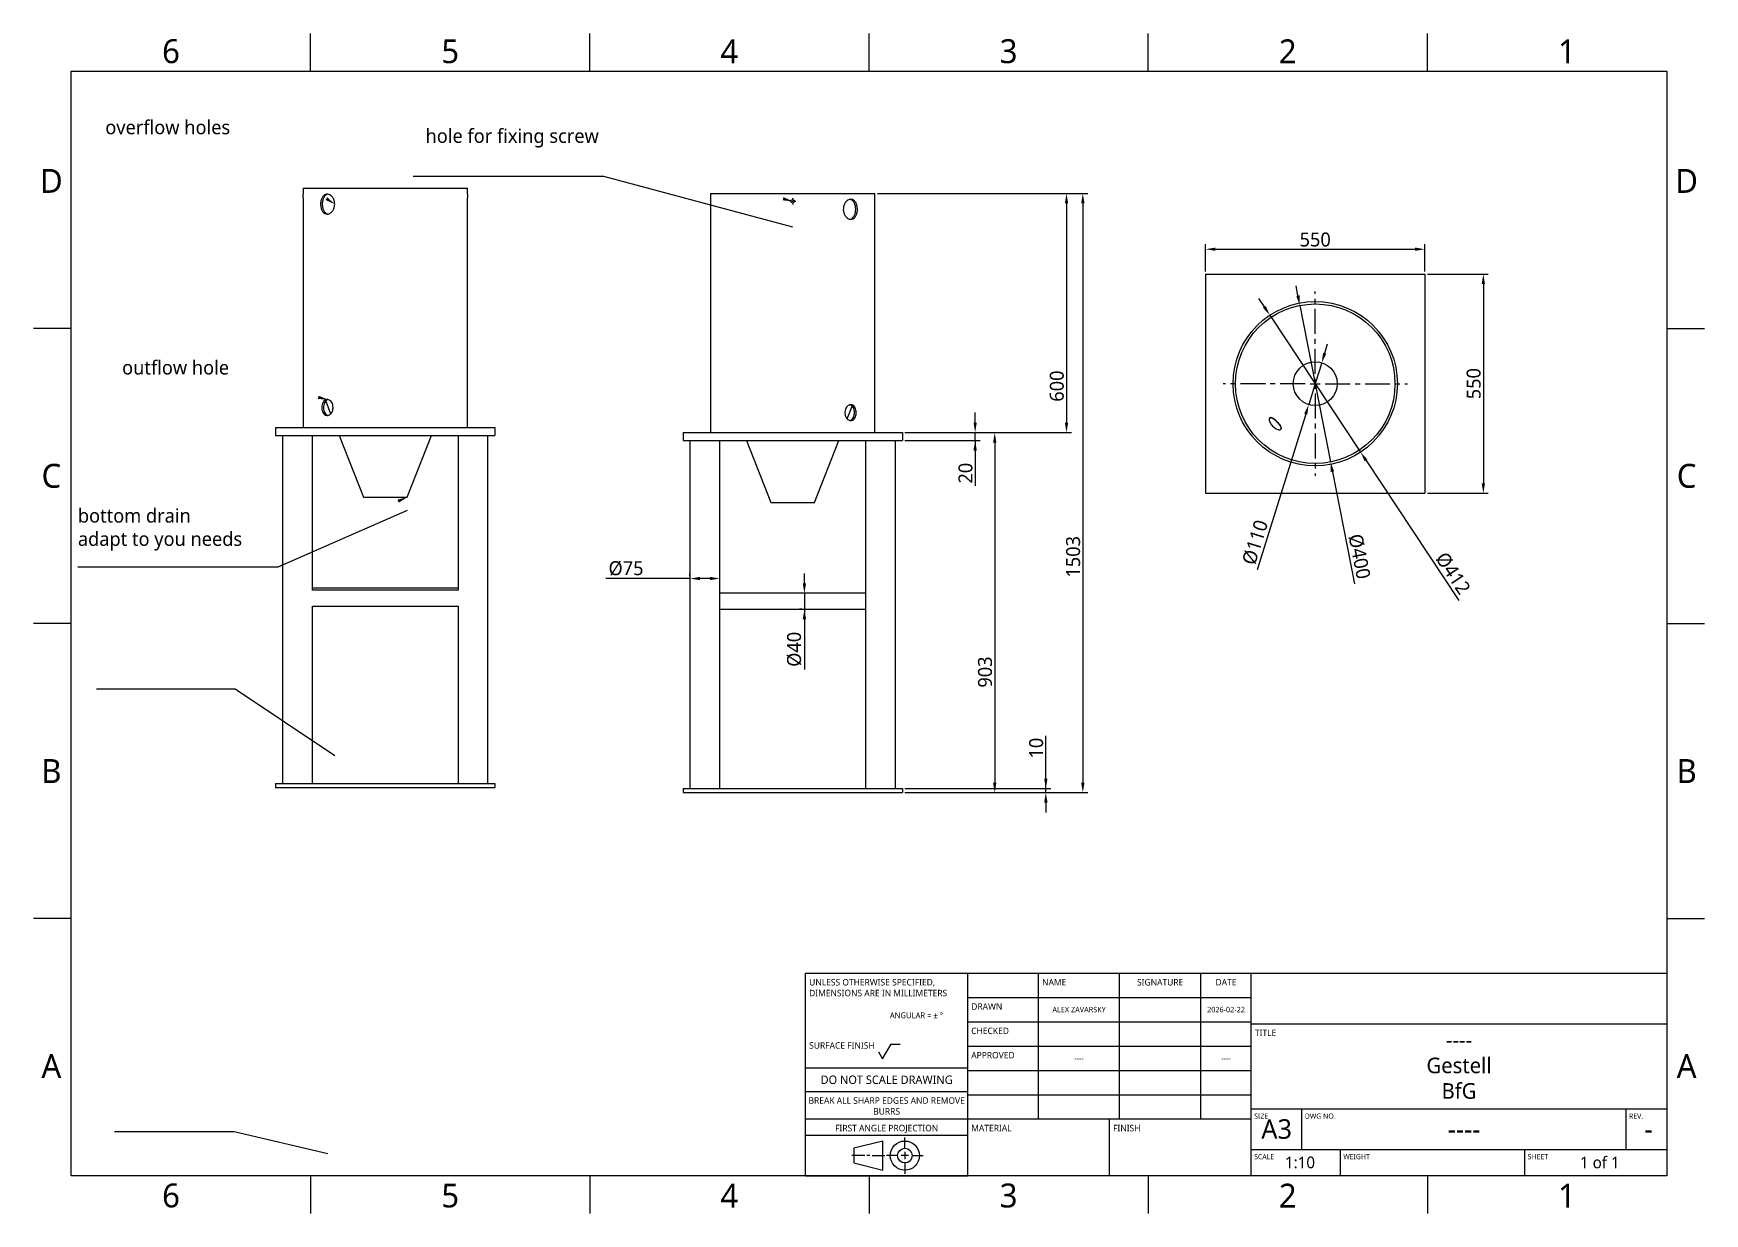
# Model space of a CAD drawing. Extents: x 1 to 420, y 0 to 296.
import ezdxf

# ---------------------------------------------------------------- set-up
doc = ezdxf.new("R2010")
doc.units = 0
doc.header["$LTSCALE"] = 12.7
doc.header["$MEASUREMENT"] = 0
doc.header["$PDMODE"] = 33
doc.header["$PDSIZE"] = 1
doc.linetypes.add('CENTER', pattern=[0.787402, 0.492126, -0.098425, 0.098425, -0.098425])
doc.layers.get('DEFPOINTS').update_dxf_attribs({"linetype": 'CONTINUOUS'})
for name, color, linetype in [('ANNOTATION_TEXT', 7, 'CONTINUOUS'), ('BORDER_FRAME', 7, 'CONTINUOUS'), ('BORDER_ZONES', 7, 'CONTINUOUS'), ('CENTERMARKS', 7, 'CONTINUOUS'), ('TITLE_BLOCK', 7, 'CONTINUOUS'), ('VISIBLE', 7, 'CONTINUOUS')]:
    doc.layers.add(name, color=color, linetype=linetype)
doc.styles.add('ONSHAPE-STANDARD', font='NotoSans-Regular.ttf')
doc.styles.add('ONSHAPE-STANDARD-DIMENSION', font='')
doc.styles.add('ONSHAPE-STANDARD-FIELDS', font='')
doc.styles.add('ONSHAPE-STANDARD-NOTESTYLE', font='NotoSans-Regular.ttf', dxfattribs={"height": 3.5})
doc.styles.get('ONSHAPE-STANDARD-DIMENSION').set_extended_font_data('Noto Sans')
doc.styles.get('ONSHAPE-STANDARD-FIELDS').set_extended_font_data('Noto Sans')
doc.dimstyles.new('ONSHAPE-ISO-25$0', dxfattribs={"dimtxt": 3.5, "dimasz": 2.5, "dimexe": 1.25, "dimexo": 0.625, "dimtad": 1, "dimtxsty": 'ONSHAPE-STANDARD-DIMENSION', "dimcen": 2.5, "dimclrd": 7, "dimclre": 7, "dimclrt": 7, "dimadec": 1, "dimazin": 3, "dimtfac": 1, "dimtmove": 0, "dimatfit": 3})
doc.dimstyles.new('ONSHAPE-ISO-25$3', dxfattribs={"dimtxt": 3.5, "dimasz": 2.5, "dimexe": 1.25, "dimexo": 0.625, "dimtad": 1, "dimtxsty": 'ONSHAPE-STANDARD-DIMENSION', "dimcen": 0, "dimclrd": 7, "dimclre": 7, "dimclrt": 7, "dimadec": 1, "dimazin": 3, "dimtfac": 1, "dimtmove": 0, "dimatfit": 3})

# ---------------------------------------------------------------- blocks, each defined once
blk = doc.blocks.new('*D1')
at = {"layer": 'ANNOTATION_TEXT', "color": 7}
for p, q in [((294.87, 236.77), (294.87, 243.62)), ((349.87, 236.77), (349.87, 243.62)), ((297.37, 242.37), (347.37, 242.37))]:
    blk.add_line(p, q, dxfattribs=at)
for points in [[(297.37, 242.79), (297.37, 241.96), (294.87, 242.37)], [(347.37, 241.96), (347.37, 242.79), (349.87, 242.37)]]:
    blk.add_solid(points, dxfattribs=at)
at = {"layer": 'DEFPOINTS', "color": 0}
for p in [(349.87, 242.37), (349.87, 242.37), (294.87, 236.15), (349.87, 236.15)]:
    blk.add_point(p, dxfattribs=at)
at = {"layer": 'ANNOTATION_TEXT', "color": 7, "insert": (322.37, 244.79), "char_height": 3.5, "attachment_point": 5, "style": 'ONSHAPE-STANDARD-DIMENSION'}
blk.add_mtext('550', dxfattribs=at)
blk = doc.blocks.new('*D2')
at = {"layer": 'ANNOTATION_TEXT', "color": 7}
for p, q in [((350.5, 236.15), (365.78, 236.15)), ((364.53, 233.65), (364.53, 183.65)), ((350.5, 181.15), (365.78, 181.15))]:
    blk.add_line(p, q, dxfattribs=at)
for points in [[(364.95, 233.65), (364.11, 233.65), (364.53, 236.15)], [(364.11, 183.65), (364.95, 183.65), (364.53, 181.15)]]:
    blk.add_solid(points, dxfattribs=at)
at = {"layer": 'DEFPOINTS', "color": 0}
for p in [(349.87, 236.15), (349.87, 181.15), (364.53, 181.15), (364.53, 181.15)]:
    blk.add_point(p, dxfattribs=at)
at = {"layer": 'ANNOTATION_TEXT', "color": 7, "insert": (362.11, 208.65), "char_height": 3.5, "attachment_point": 5, "rotation": 90, "style": 'ONSHAPE-STANDARD-DIMENSION'}
blk.add_mtext('550', dxfattribs=at)
blk = doc.blocks.new('*D3')
at = {"layer": 'ANNOTATION_TEXT', "color": 7}
for p, q in [((309.62, 227.91), (308.24, 229.99)), ((311, 225.82), (333.75, 191.47)), ((335.13, 189.39), (358.36, 154.31))]:
    blk.add_line(p, q, dxfattribs=at)
for points in [[(309.27, 227.68), (309.97, 228.14), (311, 225.82)], [(335.48, 189.62), (334.78, 189.16), (333.75, 191.47)]]:
    blk.add_solid(points, dxfattribs=at)
at = {"layer": 'DEFPOINTS', "color": 0}
for p in [(311, 225.82), (333.75, 191.47)]:
    blk.add_point(p, dxfattribs=at)
at = {"layer": 'ANNOTATION_TEXT', "color": 7, "insert": (356.9, 161.08), "char_height": 3.5, "attachment_point": 5, "rotation": 303.5146, "style": 'ONSHAPE-STANDARD-DIMENSION'}
blk.add_mtext('%%c412', dxfattribs=at)
blk = doc.blocks.new('*D4')
at = {"layer": 'ANNOTATION_TEXT', "color": 7}
for p, q in [((318.05, 230.73), (317.57, 233.18)), ((318.53, 228.28), (322.36, 208.71)), ((322.39, 208.59), (326.22, 189.02)), ((326.7, 186.57), (332.2, 158.49))]:
    blk.add_line(p, q, dxfattribs=at)
for points in [[(317.64, 230.65), (318.46, 230.81), (318.53, 228.28)], [(327.11, 186.65), (326.29, 186.49), (326.22, 189.02)]]:
    blk.add_solid(points, dxfattribs=at)
at = {"layer": 'DEFPOINTS', "color": 0}
for p in [(318.53, 228.28), (326.22, 189.02)]:
    blk.add_point(p, dxfattribs=at)
at = {"layer": 'ANNOTATION_TEXT', "color": 7, "insert": (333.44, 165.31), "char_height": 3.5, "attachment_point": 5, "rotation": 281.0861, "style": 'ONSHAPE-STANDARD-DIMENSION'}
blk.add_mtext('%%c400', dxfattribs=at)
blk = doc.blocks.new('*D5')
at = {"layer": 'ANNOTATION_TEXT', "color": 7}
for p, q in [((324.75, 216.29), (325.49, 218.67)), ((324.01, 213.9), (322.39, 208.71)), ((322.36, 208.59), (320.74, 203.4)), ((320, 201.01), (307.83, 161.94))]:
    blk.add_line(p, q, dxfattribs=at)
for points in [[(324.35, 216.41), (325.15, 216.16), (324.01, 213.9)], [(320.39, 200.89), (319.6, 201.13), (320.74, 203.4)]]:
    blk.add_solid(points, dxfattribs=at)
at = {"layer": 'DEFPOINTS', "color": 0}
for p in [(324.01, 213.9), (320.74, 203.4)]:
    blk.add_point(p, dxfattribs=at)
at = {"layer": 'ANNOTATION_TEXT', "color": 7, "insert": (307.34, 168.85), "char_height": 3.5, "attachment_point": 5, "rotation": 72.7096, "style": 'ONSHAPE-STANDARD-DIMENSION'}
blk.add_mtext('%%c110', dxfattribs=at)
blk = doc.blocks.new('*D6')
at = {"layer": 'ANNOTATION_TEXT', "color": 7}
for p, q in [((212.59, 256.38), (265.36, 256.38)), ((264.11, 253.88), (264.11, 108.58)), ((219.49, 106.08), (265.36, 106.08))]:
    blk.add_line(p, q, dxfattribs=at)
for points in [[(264.53, 253.88), (263.69, 253.88), (264.11, 256.38)], [(263.69, 108.58), (264.53, 108.58), (264.11, 106.08)]]:
    blk.add_solid(points, dxfattribs=at)
at = {"layer": 'DEFPOINTS', "color": 0}
for p in [(211.97, 256.38), (218.87, 106.08), (264.11, 106.08), (264.11, 106.08)]:
    blk.add_point(p, dxfattribs=at)
at = {"layer": 'ANNOTATION_TEXT', "color": 7, "insert": (261.69, 165.23), "char_height": 3.5, "attachment_point": 5, "rotation": 90, "style": 'ONSHAPE-STANDARD-DIMENSION'}
blk.add_mtext('1503', dxfattribs=at)
blk = doc.blocks.new('*D7')
at = {"layer": 'ANNOTATION_TEXT', "color": 7}
for p, q in [((254.84, 107.08), (254.84, 120.32)), ((254.84, 109.58), (254.84, 112.08)), ((219.49, 107.08), (256.09, 107.08)), ((219.49, 106.08), (256.09, 106.08)), ((254.84, 106.15), (254.84, 107.08)), ((254.84, 103.58), (254.84, 101.08))]:
    blk.add_line(p, q, dxfattribs=at)
for points in [[(254.42, 109.58), (255.26, 109.58), (254.84, 107.08)], [(255.26, 103.58), (254.42, 103.58), (254.84, 106.08)]]:
    blk.add_solid(points, dxfattribs=at)
at = {"layer": 'DEFPOINTS', "color": 0}
for p in [(218.87, 107.08), (218.87, 106.08), (254.84, 107.08), (254.84, 107.08)]:
    blk.add_point(p, dxfattribs=at)
at = {"layer": 'ANNOTATION_TEXT', "color": 7, "insert": (252.42, 117.24), "char_height": 3.5, "attachment_point": 5, "rotation": 90, "style": 'ONSHAPE-STANDARD-DIMENSION'}
blk.add_mtext('10', dxfattribs=at)
blk = doc.blocks.new('*D8')
at = {"layer": 'ANNOTATION_TEXT', "color": 7}
for p, q in [((219.49, 196.38), (243.27, 196.38)), ((242.02, 193.88), (242.02, 108.58)), ((219.49, 106.08), (243.27, 106.08))]:
    blk.add_line(p, q, dxfattribs=at)
for points in [[(242.44, 193.88), (241.61, 193.88), (242.02, 196.38)], [(241.61, 108.58), (242.44, 108.58), (242.02, 106.08)]]:
    blk.add_solid(points, dxfattribs=at)
at = {"layer": 'DEFPOINTS', "color": 0}
for p in [(218.87, 196.38), (218.87, 106.08), (242.02, 106.08), (242.02, 106.08)]:
    blk.add_point(p, dxfattribs=at)
at = {"layer": 'ANNOTATION_TEXT', "color": 7, "insert": (239.6, 136.33), "char_height": 3.5, "attachment_point": 5, "rotation": 90, "style": 'ONSHAPE-STANDARD-DIMENSION'}
blk.add_mtext('903', dxfattribs=at)
blk = doc.blocks.new('*D9')
at = {"layer": 'ANNOTATION_TEXT', "color": 7}
for p, q in [((237.11, 198.88), (237.11, 201.38)), ((219.49, 196.38), (238.36, 196.38)), ((219.49, 194.38), (238.36, 194.38)), ((237.11, 194.38), (237.11, 196.32)), ((237.11, 194.38), (237.11, 183.02)), ((237.11, 191.88), (237.11, 189.38))]:
    blk.add_line(p, q, dxfattribs=at)
for points in [[(236.7, 198.88), (237.53, 198.88), (237.11, 196.38)], [(237.53, 191.88), (236.7, 191.88), (237.11, 194.38)]]:
    blk.add_solid(points, dxfattribs=at)
at = {"layer": 'DEFPOINTS', "color": 0}
for p in [(218.87, 196.38), (218.87, 194.38), (237.11, 196.38), (237.11, 196.38)]:
    blk.add_point(p, dxfattribs=at)
at = {"layer": 'ANNOTATION_TEXT', "color": 7, "insert": (234.7, 186.2), "char_height": 3.5, "attachment_point": 5, "rotation": 90, "style": 'ONSHAPE-STANDARD-DIMENSION'}
blk.add_mtext('20', dxfattribs=at)
blk = doc.blocks.new('*D10')
at = {"layer": 'ANNOTATION_TEXT', "color": 7}
for p, q in [((165.62, 159.78), (144.55, 159.78)), ((165.62, 160.4), (165.62, 161.03)), ((170.62, 159.78), (168.12, 159.78)), ((173.12, 160.4), (173.12, 161.03))]:
    blk.add_line(p, q, dxfattribs=at)
for points in [[(168.12, 160.19), (168.12, 159.36), (165.62, 159.78)], [(170.62, 159.36), (170.62, 160.19), (173.12, 159.78)]]:
    blk.add_solid(points, dxfattribs=at)
at = {"layer": 'DEFPOINTS', "color": 0}
for p in [(165.62, 159.78), (165.62, 159.78), (165.62, 159.78), (173.12, 159.78)]:
    blk.add_point(p, dxfattribs=at)
at = {"layer": 'ANNOTATION_TEXT', "color": 7, "insert": (149.58, 162.3), "char_height": 3.5, "attachment_point": 5, "style": 'ONSHAPE-STANDARD-DIMENSION'}
blk.add_mtext('%%c75', dxfattribs=at)
blk = doc.blocks.new('*D11')
at = {"layer": 'ANNOTATION_TEXT', "color": 7}
for p, q in [((194.3, 158.58), (194.3, 161.08)), ((193.68, 156.08), (193.05, 156.08)), ((194.3, 156.08), (194.3, 152.08)), ((193.68, 152.08), (193.05, 152.08)), ((194.3, 152.08), (194.3, 136.97)), ((194.3, 149.58), (194.3, 147.08))]:
    blk.add_line(p, q, dxfattribs=at)
for points in [[(193.89, 158.58), (194.72, 158.58), (194.3, 156.08)], [(194.72, 149.58), (193.89, 149.58), (194.3, 152.08)]]:
    blk.add_solid(points, dxfattribs=at)
at = {"layer": 'DEFPOINTS', "color": 0}
for p in [(194.3, 156.08), (194.3, 152.08), (194.3, 152.08), (194.3, 152.08)]:
    blk.add_point(p, dxfattribs=at)
at = {"layer": 'ANNOTATION_TEXT', "color": 7, "insert": (191.78, 142.03), "char_height": 3.5, "attachment_point": 5, "rotation": 90, "style": 'ONSHAPE-STANDARD-DIMENSION'}
blk.add_mtext('%%c40', dxfattribs=at)
blk = doc.blocks.new('*D12')
at = {"layer": 'ANNOTATION_TEXT', "color": 7}
for p, q in [((212.59, 256.38), (261.27, 256.38)), ((260.02, 253.88), (260.02, 198.88)), ((219.49, 196.38), (261.27, 196.38))]:
    blk.add_line(p, q, dxfattribs=at)
for points in [[(260.44, 253.88), (259.6, 253.88), (260.02, 256.38)], [(259.6, 198.88), (260.44, 198.88), (260.02, 196.38)]]:
    blk.add_solid(points, dxfattribs=at)
at = {"layer": 'DEFPOINTS', "color": 0}
for p in [(211.97, 256.38), (218.87, 196.38), (260.02, 196.38), (260.02, 196.38)]:
    blk.add_point(p, dxfattribs=at)
at = {"layer": 'ANNOTATION_TEXT', "color": 7, "insert": (257.6, 208.04), "char_height": 3.5, "attachment_point": 5, "rotation": 90, "style": 'ONSHAPE-STANDARD-DIMENSION'}
blk.add_mtext('600', dxfattribs=at)

msp = doc.modelspace()

# ---------------------------------------------------------------- linework, layer by layer
at = {"layer": 'ANNOTATION_TEXT', "extrusion": (0, -0.72669, 0.686966)}
msp.add_lwpolyline([(76.5311, 167.8361), (51.5791, 192.204), (16.8002, 192.204)], dxfattribs=at)
at = {"layer": 'ANNOTATION_TEXT', "extrusion": (0, 0.157951, 0.987447)}
msp.add_lwpolyline([(-191.3679, -251.0295), (-144.0175, -263.9391), (-96.2304, -263.9391)], dxfattribs=at)
at = {"layer": 'ANNOTATION_TEXT', "extrusion": (0, -0.954931, 0.296829)}
msp.add_lwpolyline([(74.8521, 52.2924), (51.3065, 70.8361), (21.3364, 70.8361)], dxfattribs=at)
at = {"layer": 'ANNOTATION_TEXT', "extrusion": (0, -0.139251, -0.990257)}
msp.add_lwpolyline([(94.7221, -178.5647), (62.2752, -164.2021), (12.154, -164.2021)], dxfattribs=at)
at = {"layer": 'ANNOTATION_TEXT'}
for points in [[(74.6872, 255.4198), (76.5311, 253.6809), (74.2229, 254.7277)], [(189.0622, 255.4361), (191.3679, 254.3838), (188.8456, 254.6314)], [(72.5126, 205.6292), (74.8521, 204.6544), (72.3229, 204.8177)], [(92.2651, 179.5589), (94.7221, 180.1809), (92.5997, 178.7957)]]:
    msp.add_solid(points, dxfattribs=at)
at = {"layer": 'BORDER_FRAME'}
for p, q in [((10.5, 10), (10.5, 287)), ((10.5, 287), (410.5, 287)), ((410.5, 287), (410.5, 10)), ((410.5, 10), (10.5, 10))]:
    msp.add_line(p, q, dxfattribs=at)
at = {"layer": 'BORDER_ZONES'}
for p, q in [((70.5, 287), (70.5, 296.5)), ((140.5, 287), (140.5, 296.5)), ((210.5, 287), (210.5, 296.5)), ((280.5, 287), (280.5, 296.5)), ((350.5, 287), (350.5, 296.5)), ((10.5, 222.5), (1, 222.5)), ((410.5, 222.5), (420, 222.5)), ((10.5, 148.5), (1, 148.5)), ((410.5, 148.5), (420, 148.5)), ((10.5, 74.5), (1, 74.5)), ((410.5, 74.5), (420, 74.5)), ((70.5, 10), (70.5, 0.5)), ((140.5, 10), (140.5, 0.5)), ((210.5, 10), (210.5, 0.5)), ((280.5, 10), (280.5, 0.5)), ((350.5, 10), (350.5, 0.5))]:
    msp.add_line(p, q, dxfattribs=at)
at = {"layer": 'CENTERMARKS', "linetype": 'CENTER'}
for p, q in [((191.0529, 254.3838), (190.6029, 254.3838)), ((191.3679, 254.6988), (191.3679, 255.1488)), ((191.3679, 254.0688), (191.3679, 253.6188)), ((191.6829, 254.3838), (192.1329, 254.3838)), ((322.374, 211.1485), (322.374, 231.7485)), ((319.874, 208.6485), (299.274, 208.6485)), ((322.374, 206.1485), (322.374, 185.5485)), ((324.874, 208.6485), (345.474, 208.6485))]:
    msp.add_line(p, q, dxfattribs=at)
at = {"layer": 'CENTERMARKS', "linetype": 'CONTINUOUS'}
for p, q in [((191.2104, 254.3838), (191.5254, 254.3838)), ((191.3679, 254.2263), (191.3679, 254.5413)), ((322.374, 207.3985), (322.374, 209.8985)), ((321.124, 208.6485), (323.624, 208.6485))]:
    msp.add_line(p, q, dxfattribs=at)
at = {"layer": 'TITLE_BLOCK'}
for p, q in [((194.6, 10), (194.6, 60.8)), ((194.6, 60.8), (235.24, 60.8)), ((235.24, 10), (235.24, 60.8)), ((235.24, 60.8), (306.36, 60.8)), ((253.02, 24.224), (253.02, 60.8)), ((273.34, 24.224), (273.34, 60.8)), ((293.66, 24.224), (293.66, 60.8)), ((306.36, 10), (306.36, 60.8)), ((306.36, 60.8), (410.5, 60.8)), ((235.24, 54.704), (306.36, 54.704)), ((235.24, 48.608), (306.36, 48.608)), ((306.36, 48.1), (410.5, 48.1)), ((213.904, 39.3298), (216.0376, 43.0253)), ((216.0376, 43.0253), (218.2728, 43.0253)), ((235.24, 42.512), (306.36, 42.512)), ((212.888, 41.0896), (213.904, 39.3298)), ((194.6, 37.0256), (235.24, 37.0256)), ((235.24, 36.416), (306.36, 36.416)), ((194.6, 31.1328), (235.24, 31.1328)), ((235.24, 30.32), (306.36, 30.32)), ((306.36, 26.764), (410.5, 26.764)), ((319.06, 16.604), (319.06, 26.764)), ((400.34, 16.604), (400.34, 26.764)), ((194.6, 24.224), (235.24, 24.224)), ((235.24, 24.224), (306.36, 24.224)), ((270.8, 10), (270.8, 24.224)), ((194.6, 20.16), (235.24, 20.16)), ((214.0056, 18.697), (206.6904, 16.8682)), ((206.6904, 16.8682), (206.6904, 13.2106)), ((214.0056, 11.3818), (214.0056, 18.697)), ((219.492, 16.8682), (219.492, 19.6114)), ((209.4336, 15.0394), (206.2332, 15.0394)), ((206.6904, 13.2106), (214.0056, 11.3818)), ((210.7138, 15.0394), (209.9822, 15.0394)), ((211.2624, 15.0394), (214.4628, 15.0394)), ((217.6632, 15.0394), (214.92, 15.0394)), ((220.4064, 15.0394), (218.5776, 15.0394)), ((219.492, 15.9538), (219.492, 14.125)), ((219.492, 13.2106), (219.492, 10.4674)), ((221.3208, 15.0394), (224.064, 15.0394)), ((306.36, 16.604), (410.5, 16.604)), ((328.712, 10), (328.712, 16.604)), ((374.94, 10), (374.94, 16.604)), ((194.6, 10), (235.24, 10))]:
    msp.add_line(p, q, dxfattribs=at)
for radius in [3.6576, 1.8288]:
    msp.add_circle((219.492, 15.0394), radius, dxfattribs=at)
at = {"layer": 'VISIBLE'}
for p, q in [((68.6221, 257.6809), (68.6221, 256.1309)), ((68.6221, 257.6809), (109.8221, 257.6809)), ((109.8221, 256.1254), (109.8221, 257.6809)), ((170.7679, 256.3838), (170.7679, 196.3838)), ((170.7679, 256.3838), (211.9679, 256.3838)), ((211.9679, 196.3838), (211.9679, 256.3838)), ((68.6221, 255.2364), (68.6221, 197.6809)), ((109.8221, 197.6809), (109.8221, 255.2309)), ((74.6556, 251.1809), (74.8724, 251.1995)), ((294.874, 236.1485), (294.874, 181.1485)), ((294.874, 236.1485), (349.874, 236.1485)), ((349.874, 236.1485), (349.874, 181.1485)), ((301.7789, 209.0985), (301.774, 209.0985)), ((301.774, 208.1985), (301.7789, 208.1985)), ((74.2793, 204.2697), (75.526, 201.0893)), ((205.0637, 199.7915), (206.3139, 202.9807)), ((61.7221, 197.6809), (116.7221, 197.6809)), ((61.7221, 197.6809), (61.7221, 195.6809)), ((116.7221, 197.6809), (116.7221, 195.6809)), ((205.7184, 199.407), (205.9345, 199.3838)), ((61.7221, 195.6809), (116.7221, 195.6809)), ((63.4721, 195.6809), (63.4721, 108.3809)), ((70.9721, 156.8809), (70.9721, 195.6809)), ((77.6461, 195.6809), (83.7221, 180.1809)), ((94.7221, 180.1809), (100.7981, 195.6809)), ((107.4721, 195.6809), (107.4721, 156.8809)), ((114.9721, 108.3809), (114.9721, 195.6809)), ((163.8679, 196.3838), (218.8679, 196.3838)), ((163.8679, 196.3838), (163.8679, 194.3838)), ((163.8679, 194.3838), (218.8679, 194.3838)), ((165.6179, 194.3838), (165.6179, 107.0838)), ((173.1179, 107.0838), (173.1179, 194.3838)), ((179.7919, 194.3838), (185.8679, 178.8838)), ((196.8679, 178.8838), (202.9439, 194.3838)), ((209.6179, 194.3838), (209.6179, 107.0838)), ((217.1179, 107.0838), (217.1179, 194.3838)), ((218.8679, 196.3838), (218.8679, 194.3838)), ((306.1475, 195.9575), (306.1448, 195.9548)), ((306.4622, 195.5651), (306.4605, 195.5634)), ((83.7221, 180.1809), (94.7221, 180.1809)), ((294.874, 181.1485), (349.874, 181.1485)), ((185.8679, 178.8838), (196.8679, 178.8838)), ((107.4721, 157.3809), (70.9721, 157.3809)), ((107.4721, 156.8809), (70.9721, 156.8809)), ((209.6179, 156.0838), (173.1179, 156.0838)), ((70.9721, 108.3809), (70.9721, 152.8809)), ((70.9721, 152.8809), (107.4721, 152.8809)), ((107.4721, 152.8809), (107.4721, 108.3809)), ((173.1179, 152.0838), (209.6179, 152.0838)), ((61.7221, 108.3809), (116.7221, 108.3809)), ((61.7221, 108.3809), (61.7221, 107.3809)), ((61.7221, 107.3809), (116.7221, 107.3809)), ((116.7221, 108.3809), (116.7221, 107.3809)), ((163.8679, 107.0838), (218.8679, 107.0838)), ((163.8679, 107.0838), (163.8679, 106.0838)), ((163.8679, 106.0838), (218.8679, 106.0838)), ((218.8679, 107.0838), (218.8679, 106.0838))]:
    msp.add_line(p, q, dxfattribs=at)
for centre, radius in [((191.3679, 254.3838), 0.45), ((322.374, 208.6485), 20.6), ((322.374, 208.6485), 20), ((322.374, 208.6485), 5.5)]:
    msp.add_circle(centre, radius, dxfattribs=at)
for centre, radius, start, end in [((48.0242, 255.681), 20.6028, 358.748418, 1.251495), ((130.4168, 255.6809), 20.5996, 178.796196, 181.251748), ((205.9372, 253.577), 1.3068, 90.180257, 102.130267), ((75.1464, 203.5252), 1.1669, 104.605789, 138.908015), ((205.9365, 202.3426), 1.0413, 90.174462, 102.974938), ((74.6556, 201.7021), 1.0211, 270.010112, 282.311435), ((74.5755, 201.9822), 1.3121, 283.123533, 316.662362), ((206.0132, 200.6828), 1.3095, 223.308648, 256.990815)]:
    msp.add_arc(centre, radius, start, end, dxfattribs=at)
for points, knots in [([(74.6544, 256.1809), (74.598, 256.1815), (74.4433, 256.183), (73.8547, 255.9672), (73.4334, 255.4674), (73.1169, 254.7728), (72.9763, 253.962), (73.0067, 253.1258), (73.1932, 252.3507), (73.5798, 251.712), (73.9684, 251.281), (74.6506, 251.1801), (74.6554, 251.1809), (74.6556, 251.1809)], [0, 0, 0, 0, 0.05501194, 0.15066564, 0.25135169, 0.35892974, 0.47139212, 0.58482688, 0.69551508, 0.80083973, 0.89995239, 0.99534617, 1, 1, 1, 1]), ([(74.8134, 256.1518), (74.6503, 256.0949), (74.3046, 255.9743), (73.8501, 255.4633), (73.5468, 254.7752), (73.404, 253.9626), (73.4314, 253.1276), (73.6295, 252.3509), (73.969, 251.718), (74.4796, 251.2933), (74.749, 251.228), (74.8667, 251.1995)], [0, 0, 0, 0, 0.0980954, 0.20796662, 0.32540925, 0.44822235, 0.57208856, 0.69293338, 0.80791533, 0.91611497, 1, 1, 1, 1]), ([(76.5311, 253.6809), (76.5099, 253.9599), (76.4678, 254.5117), (76.1356, 255.2522), (75.672, 255.8196), (75.0731, 256.1524), (74.7822, 256.1722), (74.6544, 256.1809)], [0, 0, 0, 0, 0.22188703, 0.43899853, 0.64763237, 0.84519895, 1, 1, 1, 1]), ([(109.8221, 256.1309), (109.822, 256.1265), (109.8218, 256.1192), (109.8217, 256.1153), (109.8217, 256.1137)], [0, 0, 0, 0, 0.60382915, 1, 1, 1, 1]), ([(74.8724, 251.1995), (74.9927, 251.2274), (75.2707, 251.2918), (75.8393, 251.7061), (76.2572, 252.3181), (76.5105, 253.1093), (76.5247, 253.5026), (76.5311, 253.6809)], [0, 0, 0, 0, 0.15786007, 0.36491079, 0.58388577, 0.81125887, 1, 1, 1, 1]), ([(205.6626, 254.8547), (205.4892, 254.7973), (205.1207, 254.6755), (204.5965, 254.1702), (204.2194, 253.4832), (204.0339, 252.6664), (204.0705, 251.8256), (204.325, 251.0459), (204.7409, 250.4168), (205.3122, 249.9975), (205.5952, 249.9311), (205.7179, 249.9024)], [0, 0, 0, 0, 0.09916278, 0.2107474, 0.32821738, 0.44917281, 0.57063199, 0.69016465, 0.80581707, 0.91580798, 1, 1, 1, 1]), ([(207.1669, 252.3838), (207.1507, 252.6621), (207.1189, 253.2093), (206.8567, 253.9485), (206.4672, 254.5219), (205.9167, 254.8571), (205.6343, 254.8756), (205.5088, 254.8838)], [0, 0, 0, 0, 0.22567073, 0.4437673, 0.64982979, 0.84429435, 1, 1, 1, 1]), ([(205.7236, 249.9024), (205.8381, 249.9298), (206.1011, 249.9926), (206.6105, 250.41), (206.953, 251.0259), (207.1511, 251.8127), (207.162, 252.2049), (207.1669, 252.3838)], [0, 0, 0, 0, 0.15665317, 0.36010988, 0.57757374, 0.80731119, 1, 1, 1, 1]), ([(207.5944, 252.3838), (207.5781, 252.6622), (207.5461, 253.2096), (207.2827, 253.949), (206.8921, 254.5222), (206.3408, 254.8572), (206.0585, 254.8756), (205.9331, 254.8838)], [0, 0, 0, 0, 0.2256482, 0.44376463, 0.64986904, 0.84436625, 1, 1, 1, 1]), ([(205.9343, 249.8838), (206.1301, 249.9116), (206.5291, 249.9681), (207.0265, 250.4106), (207.3836, 251.0281), (207.5781, 251.8148), (207.5893, 252.2058), (207.5944, 252.3838)], [0, 0, 0, 0, 0.18876157, 0.38466301, 0.59398607, 0.81502296, 1, 1, 1, 1]), ([(205.7179, 249.9024), (205.82, 249.8933), (205.9304, 249.8836), (205.934, 249.8838), (205.9343, 249.8838)], [0, 0, 0, 0, 0.92530718, 1, 1, 1, 1]), ([(74.6547, 204.6809), (74.6089, 204.6813), (74.4836, 204.6824), (74.0091, 204.508), (73.6667, 204.1064), (73.4087, 203.5498), (73.2945, 202.9007), (73.3185, 202.2308), (73.4814, 201.6085), (73.7729, 201.1028), (74.1785, 200.7484), (74.499, 200.7031), (74.6558, 200.6809)], [0, 0, 0, 0, 0.05550963, 0.15183475, 0.25329021, 0.36139427, 0.47418208, 0.58798876, 0.69917101, 0.8050246, 0.90465011, 1, 1, 1, 1]), ([(74.267, 204.2922), (74.2185, 204.2367), (74.0945, 204.0948), (73.8255, 203.536), (73.7237, 202.9051), (73.7432, 202.2306), (73.9104, 201.6092), (74.186, 201.1048), (74.6044, 200.7731), (74.79, 200.7243), (74.8672, 200.704)], [0, 0, 0, 0, 0.08762791, 0.22418488, 0.36669125, 0.51047952, 0.65093265, 0.7846436, 0.91048393, 1, 1, 1, 1]), ([(76.1387, 202.6809), (76.1221, 202.9044), (76.0892, 203.3462), (75.828, 203.9394), (75.4623, 204.3933), (74.9871, 204.6586), (74.7562, 204.6741), (74.6547, 204.6809)], [0, 0, 0, 0, 0.2224631, 0.43988707, 0.64829986, 0.84547203, 1, 1, 1, 1]), ([(75.5298, 201.0818), (75.539, 201.0902), (75.5793, 201.127), (75.967, 201.6362), (76.1163, 202.2275), (76.1317, 202.5401), (76.1387, 202.6809)], [0, 0, 0, 0, 0.09277951, 0.40654979, 0.73253935, 1, 1, 1, 1]), ([(205.7027, 203.3573), (205.5693, 203.3117), (205.2837, 203.2141), (204.8686, 202.8085), (204.5758, 202.257), (204.4284, 201.6072), (204.4721, 200.9213), (204.6236, 200.3439), (205.0151, 199.8252), (205.0522, 199.7919), (205.0603, 199.7846)], [0, 0, 0, 0, 0.11676927, 0.25000092, 0.39028156, 0.53488445, 0.68028808, 0.82332317, 0.96133764, 1, 1, 1, 1]), ([(206.3222, 202.9961), (206.3033, 203.019), (206.245, 203.0898), (205.8207, 203.3775), (205.6048, 203.3819), (205.5091, 203.3838)], [0, 0, 0, 0, 0.21025715, 0.649643, 1, 1, 1, 1]), ([(205.7245, 199.4073), (205.8032, 199.4283), (205.9912, 199.4784), (206.406, 199.8132), (206.6809, 200.307), (206.8416, 200.9381), (206.8497, 201.245), (206.8534, 201.3838)], [0, 0, 0, 0, 0.14867189, 0.35535337, 0.57580073, 0.80799923, 1, 1, 1, 1]), ([(207.2797, 201.3838), (207.2663, 201.6069), (207.2398, 202.0458), (207.0228, 202.6384), (206.7037, 203.0961), (206.2588, 203.3626), (206.0333, 203.3773), (205.9333, 203.3838)], [0, 0, 0, 0, 0.22547233, 0.44369533, 0.65007714, 0.84480151, 1, 1, 1, 1]), ([(205.9345, 199.3838), (205.9353, 199.3837), (205.9444, 199.3825), (206.48, 199.4645), (206.8025, 199.8096), (207.1156, 200.3092), (207.2662, 200.939), (207.2755, 201.2453), (207.2797, 201.3838)], [0, 0, 0, 0, 0.01835331, 0.20431673, 0.39761942, 0.60374815, 0.82079426, 1, 1, 1, 1]), ([(206.8534, 201.3838), (206.8404, 201.605), (206.8149, 202.0402), (206.6002, 202.6379), (206.4095, 202.8835), (206.3222, 202.9961)], [0, 0, 0, 0, 0.35900369, 0.70641205, 1, 1, 1, 1]), ([(310.9549, 200.0578), (310.9152, 200.0024), (310.8199, 199.8698), (310.8358, 199.4255), (310.9497, 199.1414), (311.0084, 198.9951)], [0, 0, 0, 0, 0.25772901, 0.61759772, 1, 1, 1, 1]), ([(310.9332, 200.036), (310.9587, 200.0606), (311.0279, 200.1272), (311.4043, 200.1347), (311.821, 199.9031), (312.2981, 199.5544), (312.7726, 199.1182), (313.2121, 198.6499), (313.5702, 198.1892), (313.8008, 197.782), (313.8937, 197.4214), (313.8024, 197.2739), (313.7611, 197.2072)], [0, 0, 0, 0, 0.05228994, 0.14187446, 0.24836799, 0.36638122, 0.48990939, 0.61324625, 0.730441, 0.83586454, 0.92578426, 1, 1, 1, 1]), ([(313.7832, 197.2292), (313.7843, 197.2299), (313.7928, 197.2349), (313.9428, 197.565), (313.7426, 197.9386), (313.4492, 198.4109), (313.0354, 198.886), (312.5745, 199.3452), (312.1083, 199.7409), (311.6694, 200.021), (311.3127, 200.182), (311.0085, 200.1165), (310.9683, 200.0724), (310.9549, 200.0578)], [0, 0, 0, 0, 0.01170998, 0.09538042, 0.19519337, 0.30895531, 0.43042221, 0.55391659, 0.67357695, 0.78353837, 0.87903601, 0.95980607, 1, 1, 1, 1]), ([(311.0084, 198.9951), (311.0945, 198.8293), (311.2715, 198.4887), (311.6815, 198.0044), (312.1333, 197.6127), (312.6024, 197.3214), (313.0601, 197.1433), (313.4962, 197.071), (313.6924, 197.1792), (313.7832, 197.2292)], [0, 0, 0, 0, 0.15143193, 0.31114656, 0.46697624, 0.61577936, 0.75738242, 0.8876714, 1, 1, 1, 1])]:
    msp.add_open_spline(points, degree=3, knots=knots, dxfattribs=at)

# ---------------------------------------------------------------- texts
at = {"layer": 'ANNOTATION_TEXT', "char_height": 3.5, "style": 'ONSHAPE-STANDARD-NOTESTYLE'}
for s, insert, width, attachment_point in [('overflow holes', (50.3291, 272.9377), 33.528951, 6), ('hole for fixing screw', (142.7675, 270.2109), 46.537125, 6), ('outflow hole', (50.0565, 212.6755), 28.720027, 6), ('bottom drain \\Padapt to you needs', (12.154, 172.0463), 48.871253, 4)]:
    msp.add_mtext(s, dxfattribs=dict(at, insert=insert, width=width, attachment_point=attachment_point))
at = {"layer": 'BORDER_ZONES', "char_height": 6, "attachment_point": 5, "style": 'ONSHAPE-STANDARD'}
for s, insert in [('6', (35.5, 292)), ('5', (105.5, 292)), ('4', (175.5, 292)), ('3', (245.5, 292)), ('2', (315.5, 292)), ('1', (385.5, 292)), ('D', (5.5, 259.5)), ('D', (415.5, 259.5)), ('C', (5.5, 185.5)), ('C', (415.5, 185.5)), ('B', (5.5, 111.5)), ('B', (415.5, 111.5)), ('A', (5.5, 37.5)), ('A', (415.5, 37.5)), ('6', (35.5, 5)), ('5', (105.5, 5)), ('4', (175.5, 5)), ('3', (245.5, 5)), ('2', (315.5, 5)), ('1', (385.5, 5))]:
    msp.add_mtext(s, dxfattribs=dict(at, insert=insert))
at = {"layer": 'TITLE_BLOCK'}
for s, insert, char_height, width, attachment_point, style in [('UNLESS OTHERWISE SPECIFIED, DIMENSIONS ARE IN MILLIMETERS', (195.4941, 59.337), 1.6256, 39.8272, 1, 'ONSHAPE-STANDARD'), ('NAME', (253.9141, 59.337), 1.6256, 19.9136, 1, 'ONSHAPE-STANDARD'), ('SIGNATURE', (283.5, 59.337), 1.6256, 19.9136, 2, 'ONSHAPE-STANDARD'), ('DATE', (300.01, 59.337), 1.6256, 12.446, 2, 'ONSHAPE-STANDARD'), ('^JANGULAR = ± °^J', (215.7247, 53.3873), 1.46304, 19.9136, 1, 'ONSHAPE-STANDARD'), ('DRAWN', (236.1341, 53.241), 1.6256, 17.4244, 1, 'ONSHAPE-STANDARD'), ('ALEX ZAVARSKY', (263.18, 51.656), 1.365504, 20.32, 5, 'ONSHAPE-STANDARD-FIELDS'), ('2026-02-22', (300.01, 51.656), 1.3655, 12.7, 5, 'ONSHAPE-STANDARD-FIELDS'), ('CHECKED', (236.1341, 47.145), 1.6256, 17.4244, 1, 'ONSHAPE-STANDARD'), ('TITLE', (307.2541, 46.637), 1.6256, 12.446, 1, 'ONSHAPE-STANDARD'), ('SURFACE FINISH', (195.4941, 43.4874), 1.6256, 19.9136, 1, 'ONSHAPE-STANDARD'), ('----', (358.43, 44.036), 3.90144, 93.98, 5, 'ONSHAPE-STANDARD-FIELDS'), ('APPROVED', (236.1341, 41.049), 1.6256, 17.4244, 1, 'ONSHAPE-STANDARD'), ('----', (263.18, 39.464), 1.3655, 20.32, 5, 'ONSHAPE-STANDARD-FIELDS'), ('----', (300.01, 39.464), 1.3655, 12.7, 5, 'ONSHAPE-STANDARD-FIELDS'), ('Gestell', (358.43, 37.6352), 3.90144, 93.98, 5, 'ONSHAPE-STANDARD-FIELDS'), ('DO NOT SCALE DRAWING', (214.92, 35.1236), 2.11328, 39.8272, 2, 'ONSHAPE-STANDARD'), ('BREAK ALL SHARP EDGES AND REMOVE BURRS', (214.92, 29.6698), 1.6256, 39.8272, 2, 'ONSHAPE-STANDARD'), ('BfG', (358.43, 31.2344), 3.90144, 93.98, 5, 'ONSHAPE-STANDARD-FIELDS'), ('SIZE', (307.0753, 25.5936), 1.30048, 12.446, 1, 'ONSHAPE-STANDARD'), ('DWG NO.', (319.7753, 25.5936), 1.30048, 79.6544, 1, 'ONSHAPE-STANDARD'), ('REV.', (401.0553, 25.5936), 1.30048, 9.9568, 1, 'ONSHAPE-STANDARD'), ('FIRST ANGLE PROJECTION', (214.92, 22.761), 1.6256, 39.8272, 2, 'ONSHAPE-STANDARD'), ('MATERIAL', (236.1341, 22.761), 1.6256, 34.8488, 1, 'ONSHAPE-STANDARD'), ('FINISH', (271.6941, 22.761), 1.6256, 34.8488, 1, 'ONSHAPE-STANDARD'), ('A3', (312.71, 21.684), 4.8768, 12.7, 5, 'ONSHAPE-STANDARD-FIELDS'), ('----', (359.7, 21.684), 4.8768, 81.28, 5, 'ONSHAPE-STANDARD-FIELDS'), ('-', (405.928, 21.684), 4.8768, 9.144, 5, 'ONSHAPE-STANDARD-FIELDS'), ('SCALE', (307.0753, 15.4336), 1.30048, 21.90496, 1, 'ONSHAPE-STANDARD'), ('1:10', (318.552, 13.302), 2.92608, 20.32, 5, 'ONSHAPE-STANDARD-FIELDS'), ('WEIGHT', (329.4273, 15.4336), 1.30048, 45.30344, 1, 'ONSHAPE-STANDARD'), ('SHEET', (375.6553, 15.4336), 1.30048, 34.8488, 1, 'ONSHAPE-STANDARD'), ('1 of 1', (393.736, 13.302), 2.92608, 33.528, 5, 'ONSHAPE-STANDARD-FIELDS')]:
    msp.add_mtext(s, dxfattribs=dict(at, insert=insert, char_height=char_height, width=width, attachment_point=attachment_point, style=style))

# ---------------------------------------------------------------- dimensions: what is measured, and where the dimension line sits
at = {"layer": 'ANNOTATION_TEXT'}
for base, p1, p2, angle, override, picture, middle, dimtype in [((264.1099, 106.0838), (211.9679, 256.3838, 2.0391), (218.8679, 106.0838, 29.5391), 90, {"dimlfac": 10, "dimpost": ''}, '*D6', (264.1099, 165.2293), 160), ((260.0197, 196.3838), (211.9679, 256.3838, 2.0391), (218.8679, 196.3838, 29.5391), 90, {"dimlfac": 10, "dimpost": ''}, '*D12', (260.0197, 208.04), 160), ((349.874, 242.3728), (294.874, 236.1485, 30.4751), (349.874, 236.1485, 30.4751), 0, {"dimlfac": 10, "dimpost": ''}, '*D1', (322.374, 242.3728), 161), ((364.5294, 181.1485), (349.874, 236.1485, 30.4751), (349.874, 181.1485, 30.4751), 270, {"dimlfac": 10, "dimpost": ''}, '*D2', (364.5294, 208.6485), 161), ((237.1146, 196.3838), (218.8679, 194.3838, 29.5391), (218.8679, 196.3838, 29.5391), 90, {"dimlfac": 10, "dimpost": ''}, '*D9', (237.1146, 186.203), 160), ((242.0229, 106.0838), (218.8679, 196.3838, 29.5391), (218.8679, 106.0838, 29.5391), 90, {"dimlfac": 10, "dimpost": ''}, '*D8', (242.0229, 136.3252), 160), ((194.304, 152.0838), (194.304, 156.0838, -19.9609), (194.304, 152.0838, -19.9609), 90, {"dimlfac": 10, "dimpost": '%%c<>'}, '*D11', (194.304, 142.029), 160), ((254.8388, 107.0838), (218.8679, 106.0838, 29.5391), (218.8679, 107.0838, 29.5391), 90, {"dimlfac": 10, "dimpost": ''}, '*D7', (254.8388, 117.2377), 160)]:
    dim = msp.add_linear_dim(base=base, p1=p1, p2=p2, angle=angle, dimstyle='ONSHAPE-ISO-25$0', override=override, dxfattribs=at)
    dim.commit()
    dim.dimension.update_dxf_attribs({"geometry": picture, "text_midpoint": middle, "dimtype": dimtype})
for p1, p2, picture, middle in [((318.5283, 228.2752, 90.4751), (326.2197, 189.0217, 90.4751), '*D4', (330.9614, 164.8219)), ((310.9997, 225.8236, 90.4751), (333.7483, 191.4733, 90.4751), '*D3', (354.8013, 159.6833)), ((324.0087, 213.8999, 12.9751), (320.7393, 203.397, 12.9751), '*D5', (309.7519, 168.0998))]:
    dim = msp.add_diameter_dim_2p(p1=p1, p2=p2, dimstyle='ONSHAPE-ISO-25$3', override={"dimlfac": 10, "dimpost": '%%c<>', "dimtofl": 1, "dimtmove": 0, "dimatfit": 3}, dxfattribs=at)
    dim.commit()
    dim.dimension.update_dxf_attribs({"geometry": picture, "text_midpoint": middle, "dimtype": 163})
dim = msp.add_linear_dim(base=(165.6179, 159.7757), p1=(173.1179, 159.7757, 24.0391), p2=(165.6179, 159.7757, 24.0391), dimstyle='ONSHAPE-ISO-25$0', override={"dimlfac": 10, "dimpost": '%%c<>'}, dxfattribs=at)
dim.commit()
dim.dimension.update_dxf_attribs({"geometry": '*D10', "text_midpoint": (149.5845, 159.7757), "dimtype": 160})

doc.saveas('drawing.dxf')
